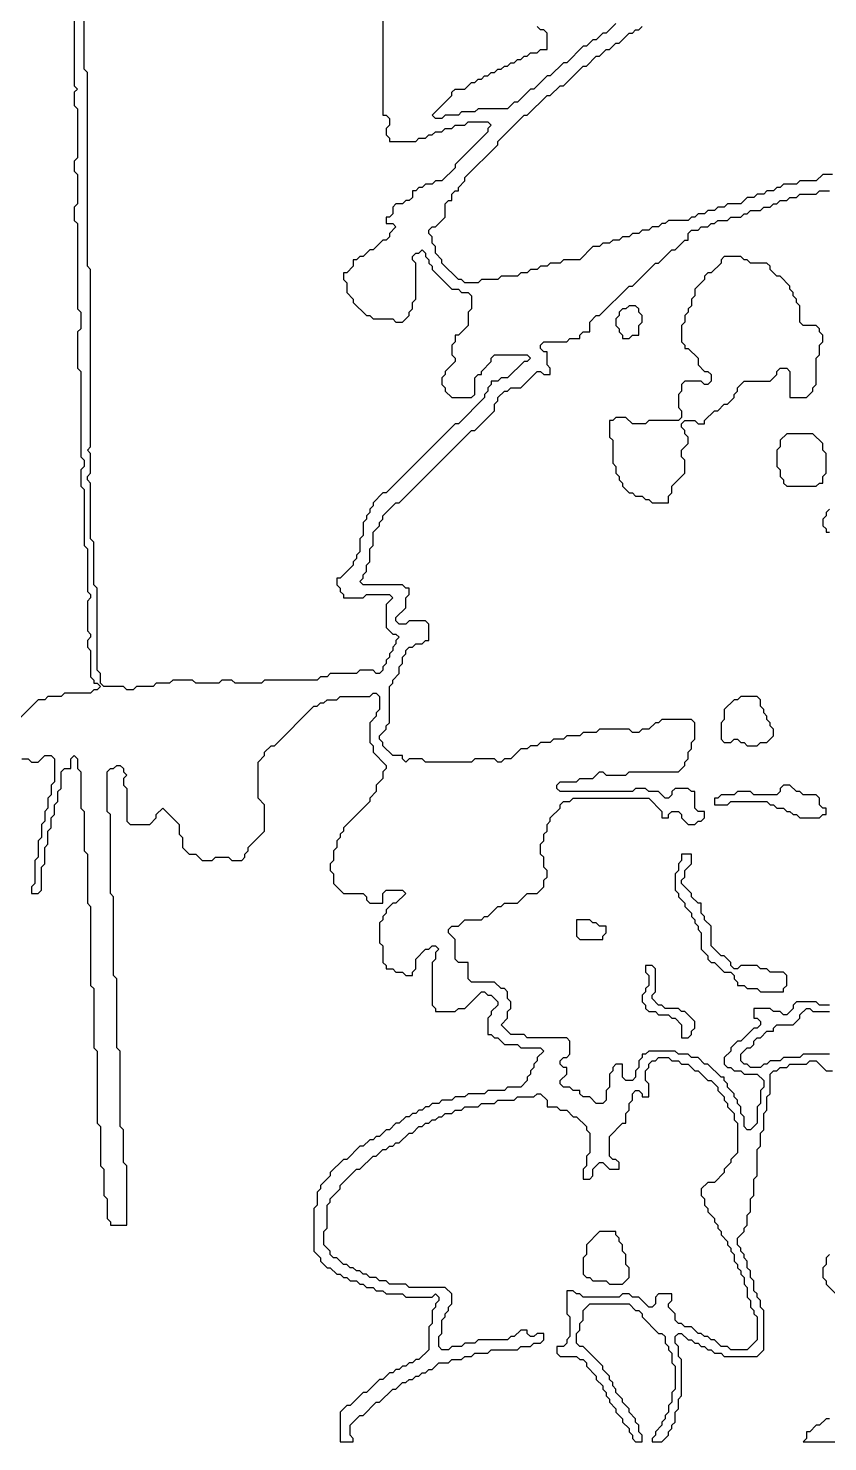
# Model space of a CAD drawing. Header units: metres. Extents: x 0 to 100, y 0 to 128.
# Drawn here: x 60.88 to 66.96, y 0.03 to 10.79 of the extents above; entities that cross this region are included whole.
import ezdxf

# ---------------------------------------------------------------- set-up
doc = ezdxf.new("R2010")
doc.units = ezdxf.units.M

msp = doc.modelspace()

# ---------------------------------------------------------------- linework, layer by layer
for points in [[(63.575, 11.325), (63.575, 10.125), (63.6, 10.125), (63.625, 10.1), (63.625, 10.05), (63.6, 10.025), (63.6, 9.975), (63.625, 9.95), (63.625, 9.925), (63.825, 9.925), (63.85, 9.95), (63.9, 9.95), (63.925, 9.975), (63.95, 9.975), (63.975, 10), (64.025, 10), (64.05, 10.025), (64.1, 10.025), (64.125, 10.05), (64.2, 10.05), (64.225, 10.075), (64.375, 10.075), (64.4, 10.05), (64.375, 10.025), (64.375, 10), (64.125, 9.75), (64.125, 9.725), (64.025, 9.625), (63.975, 9.625), (63.95, 9.6), (63.9, 9.6), (63.875, 9.575), (63.85, 9.575), (63.825, 9.55), (63.8, 9.55), (63.8, 9.5), (63.775, 9.475), (63.75, 9.475), (63.725, 9.45), (63.675, 9.45), (63.65, 9.425), (63.65, 9.375), (63.625, 9.35), (63.6, 9.35), (63.6, 9.3), (63.65, 9.3), (63.675, 9.275), (63.625, 9.225), (63.625, 9.2), (63.6, 9.175), (63.575, 9.175), (63.5, 9.1), (63.475, 9.1), (63.425, 9.05), (63.4, 9.05), (63.375, 9.025), (63.35, 9.025), (63.35, 8.975), (63.3, 8.925), (63.275, 8.925), (63.275, 8.875), (63.3, 8.85), (63.3, 8.775), (63.35, 8.725), (63.35, 8.7), (63.45, 8.6), (63.475, 8.6), (63.5, 8.575), (63.65, 8.575), (63.675, 8.55), (63.725, 8.55), (63.775, 8.6), (63.775, 8.625), (63.8, 8.65), (63.8, 8.7), (63.825, 8.725), (63.825, 9), (63.8, 9.025), (63.8, 9.05), (63.825, 9.075), (63.85, 9.075), (63.875, 9.1), (63.9, 9.075), (63.9, 9.05), (63.925, 9.025), (63.925, 9), (63.95, 8.975), (63.95, 8.95), (64.1, 8.8), (64.15, 8.8), (64.175, 8.775), (64.225, 8.775), (64.25, 8.75), (64.25, 8.65), (64.225, 8.625), (64.225, 8.525), (64.15, 8.45), (64.125, 8.45), (64.125, 8.4), (64.1, 8.375), (64.1, 8.3), (64.125, 8.275), (64.125, 8.25), (64.05, 8.175), (64.05, 8.15), (64.025, 8.125), (64.025, 8.075), (64.05, 8.05), (64.05, 8.025), (64.1, 7.975), (64.25, 7.975), (64.275, 8), (64.275, 8.125), (64.3, 8.15), (64.325, 8.15), (64.325, 8.175), (64.4, 8.25), (64.4, 8.275), (64.425, 8.3), (64.675, 8.3), (64.7, 8.275), (64.675, 8.25), (64.65, 8.25), (64.525, 8.125), (64.475, 8.125), (64.45, 8.1), (64.4, 8.1), (64.4, 8.075), (64.375, 8.05), (64.375, 8.025), (64.35, 8), (64.35, 7.975), (64.15, 7.775), (64.125, 7.775), (63.6, 7.25), (63.575, 7.25), (63.5, 7.175), (63.5, 7.15), (63.475, 7.125), (63.475, 7.1), (63.45, 7.075), (63.45, 7.05), (63.425, 7.025), (63.425, 6.925), (63.4, 6.9), (63.4, 6.8), (63.375, 6.775), (63.375, 6.75), (63.35, 6.725), (63.35, 6.7), (63.25, 6.6), (63.225, 6.6), (63.225, 6.55), (63.25, 6.525), (63.25, 6.5), (63.275, 6.475), (63.275, 6.45), (63.425, 6.45), (63.45, 6.475), (63.625, 6.475), (63.65, 6.45), (63.6, 6.4), (63.6, 6.225), (63.65, 6.175), (63.675, 6.175), (63.7, 6.15), (63.675, 6.125), (63.675, 6.1), (63.65, 6.075), (63.65, 6.05), (63.625, 6.025), (63.625, 6), (63.6, 5.975), (63.6, 5.95), (63.575, 5.925), (63.575, 5.9), (63.55, 5.875), (63.525, 5.875), (63.5, 5.9), (63.4, 5.9), (63.375, 5.875), (63.175, 5.875), (63.15, 5.85), (63.1, 5.85), (63.075, 5.825), (62.675, 5.825), (62.65, 5.8), (62.45, 5.8), (62.425, 5.825), (62.35, 5.825), (62.325, 5.8), (62.15, 5.8), (62.125, 5.825), (61.975, 5.825), (61.95, 5.8), (61.85, 5.8), (61.825, 5.775), (61.7, 5.775), (61.675, 5.75), (61.625, 5.75), (61.6, 5.775), (61.45, 5.775), (61.425, 5.8), (61.425, 5.875), (61.4, 5.9), (61.4, 6.525), (61.375, 6.55), (61.375, 6.875), (61.35, 6.9), (61.35, 7.325), (61.325, 7.35), (61.325, 7.375), (61.35, 7.4), (61.35, 7.55), (61.325, 7.575), (61.35, 7.6), (61.35, 8.95), (61.325, 8.975), (61.325, 10.45), (61.3, 10.475), (61.3, 11)], [(61.225, 11.075), (61.225, 10.35), (61.25, 10.325), (61.225, 10.3), (61.225, 10.2), (61.25, 10.175), (61.25, 9.8), (61.225, 9.775), (61.225, 9.7), (61.25, 9.675), (61.25, 9.45), (61.225, 9.425), (61.225, 9.325), (61.25, 9.3), (61.25, 8.65), (61.275, 8.625), (61.275, 8.5), (61.25, 8.475), (61.25, 8.2), (61.275, 8.175), (61.275, 7.525), (61.3, 7.5), (61.3, 7.45), (61.275, 7.425), (61.275, 7.3), (61.3, 7.275), (61.3, 6.85), (61.325, 6.825), (61.325, 6.5), (61.35, 6.475), (61.35, 6.45), (61.325, 6.425), (61.325, 6.2), (61.35, 6.175), (61.35, 6.15), (61.325, 6.125), (61.325, 6.075), (61.35, 6.05), (61.35, 5.85), (61.375, 5.825), (61.375, 5.8), (61.4, 5.8), (61.425, 5.775), (61.4, 5.75), (61.375, 5.75), (61.35, 5.725), (61.15, 5.725), (61.125, 5.7), (61.025, 5.7), (61, 5.675), (60.95, 5.675), (60.8, 5.525)], [(67, 9.675), (66.925, 9.675), (66.875, 9.625), (66.75, 9.625), (66.725, 9.6), (66.625, 9.6), (66.6, 9.575), (66.575, 9.575), (66.55, 9.55), (66.5, 9.55), (66.475, 9.525), (66.425, 9.525), (66.4, 9.5), (66.35, 9.5), (66.3, 9.45), (66.2, 9.45), (66.175, 9.425), (66.125, 9.425), (66.1, 9.4), (66.05, 9.4), (66.025, 9.375), (65.975, 9.375), (65.95, 9.35), (65.925, 9.35), (65.9, 9.325), (65.75, 9.325), (65.725, 9.3), (65.7, 9.3), (65.675, 9.275), (65.625, 9.275), (65.6, 9.25), (65.55, 9.25), (65.525, 9.225), (65.475, 9.225), (65.45, 9.2), (65.4, 9.2), (65.375, 9.175), (65.325, 9.175), (65.3, 9.15), (65.25, 9.15), (65.225, 9.125), (65.175, 9.125), (65.075, 9.025), (64.95, 9.025), (64.925, 9), (64.85, 9), (64.825, 8.975), (64.775, 8.975), (64.75, 8.95), (64.7, 8.95), (64.675, 8.925), (64.625, 8.925), (64.6, 8.9), (64.475, 8.9), (64.45, 8.875), (64.325, 8.875), (64.3, 8.85), (64.2, 8.85), (64.175, 8.875), (64.15, 8.875), (64.025, 9), (64.025, 9.025), (63.975, 9.075), (63.975, 9.125), (63.95, 9.15), (63.95, 9.2), (63.925, 9.225), (63.925, 9.25), (63.95, 9.275), (63.975, 9.275), (64.05, 9.35), (64.05, 9.45), (64.075, 9.475), (64.1, 9.475), (64.1, 9.525), (64.125, 9.55), (64.15, 9.55), (64.15, 9.575), (64.2, 9.625), (64.2, 9.65), (64.45, 9.9), (64.45, 9.925), (64.65, 10.125), (64.675, 10.125), (64.825, 10.275), (64.85, 10.275), (64.925, 10.35), (64.95, 10.35), (65.1, 10.5), (65.125, 10.5), (65.2, 10.575), (65.225, 10.575), (65.275, 10.625), (65.3, 10.625), (65.35, 10.675), (65.375, 10.675), (65.45, 10.75), (65.475, 10.75), (65.5, 10.775), (65.525, 10.775), (65.55, 10.8)], [(65.35, 10.825), (65.275, 10.75), (65.25, 10.75), (65.2, 10.7), (65.175, 10.7), (65.125, 10.65), (65.1, 10.65), (64.975, 10.525), (64.95, 10.525), (64.85, 10.425), (64.825, 10.425), (64.725, 10.325), (64.7, 10.325), (64.6, 10.225), (64.575, 10.225), (64.525, 10.175), (64.3, 10.175), (64.275, 10.15), (64.175, 10.15), (64.15, 10.125), (64.05, 10.125), (64.025, 10.1), (63.975, 10.1), (63.95, 10.125), (64.1, 10.275), (64.1, 10.3), (64.125, 10.325), (64.2, 10.325), (64.25, 10.375), (64.275, 10.375), (64.3, 10.4), (64.325, 10.4), (64.35, 10.425), (64.375, 10.425), (64.4, 10.45), (64.425, 10.45), (64.45, 10.475), (64.475, 10.475), (64.5, 10.5), (64.525, 10.5), (64.55, 10.525), (64.575, 10.525), (64.6, 10.55), (64.625, 10.55), (64.65, 10.575), (64.675, 10.575), (64.7, 10.6), (64.75, 10.6), (64.775, 10.625), (64.825, 10.625), (64.825, 10.75), (64.8, 10.775), (64.775, 10.775), (64.75, 10.8)], [(66.975, 3.35), (66.9, 3.35), (66.875, 3.375), (66.725, 3.375), (66.7, 3.35), (66.7, 3.325), (66.65, 3.275), (66.625, 3.275), (66.6, 3.3), (66.55, 3.3), (66.525, 3.325), (66.4, 3.325), (66.4, 3.25), (66.425, 3.25), (66.45, 3.225), (66.45, 3.2), (66.425, 3.175), (66.4, 3.175), (66.3, 3.075), (66.275, 3.075), (66.225, 3.025), (66.225, 3), (66.175, 2.95), (66.175, 2.9), (66.2, 2.875), (66.225, 2.875), (66.25, 2.85), (66.3, 2.85), (66.325, 2.825), (66.425, 2.825), (66.475, 2.775), (66.475, 2.725), (66.45, 2.7), (66.45, 2.6), (66.425, 2.575), (66.425, 2.45), (66.375, 2.4), (66.35, 2.4), (66.325, 2.425), (66.325, 2.5), (66.3, 2.525), (66.3, 2.575), (66.275, 2.6), (66.275, 2.625), (66.25, 2.65), (66.25, 2.675), (66.2, 2.725), (66.2, 2.75), (66.175, 2.775), (66.175, 2.8), (66.15, 2.8), (66.05, 2.9), (66.025, 2.9), (65.975, 2.95), (65.925, 2.95), (65.9, 2.975), (65.825, 2.975), (65.8, 3), (65.6, 3), (65.575, 2.975), (65.55, 2.975), (65.55, 2.95), (65.525, 2.925), (65.525, 2.875), (65.5, 2.85), (65.5, 2.8), (65.475, 2.775), (65.425, 2.775), (65.4, 2.8), (65.4, 2.9), (65.35, 2.9), (65.325, 2.875), (65.325, 2.85), (65.3, 2.825), (65.3, 2.725), (65.275, 2.7), (65.275, 2.625), (65.25, 2.6), (65.2, 2.6), (65.15, 2.65), (65.1, 2.65), (65.075, 2.675), (65.075, 2.7), (65.025, 2.7), (65, 2.725), (64.95, 2.725), (64.925, 2.75), (64.925, 2.775), (64.975, 2.825), (64.975, 2.875), (64.95, 2.875), (64.925, 2.9), (64.925, 2.925), (64.95, 2.95), (64.975, 2.95), (65, 2.975), (65, 3.075), (64.975, 3.1), (64.675, 3.1), (64.65, 3.125), (64.55, 3.125), (64.475, 3.2), (64.525, 3.25), (64.525, 3.3), (64.55, 3.325), (64.55, 3.375), (64.525, 3.4), (64.525, 3.45), (64.5, 3.475), (64.475, 3.475), (64.425, 3.525), (64.25, 3.525), (64.225, 3.55), (64.225, 3.675), (64.15, 3.675), (64.125, 3.7), (64.125, 3.85), (64.075, 3.9), (64.075, 3.925), (64.1, 3.95), (64.15, 3.95), (64.2, 4), (64.325, 4), (64.35, 4.025), (64.375, 4.025), (64.45, 4.1), (64.475, 4.1), (64.5, 4.125), (64.6, 4.125), (64.675, 4.2), (64.75, 4.2), (64.8, 4.25), (64.8, 4.3), (64.825, 4.325), (64.825, 4.375), (64.8, 4.4), (64.8, 4.475), (64.775, 4.5), (64.775, 4.575), (64.8, 4.6), (64.8, 4.65), (64.825, 4.675), (64.825, 4.725), (64.85, 4.75), (64.85, 4.775), (64.925, 4.85), (64.925, 4.875), (64.95, 4.9), (65, 4.9), (65.025, 4.925), (65.6, 4.925), (65.7, 4.825), (65.7, 4.775), (65.75, 4.775), (65.75, 4.8), (65.775, 4.825), (65.825, 4.825), (65.85, 4.8), (65.85, 4.775), (65.9, 4.725), (65.95, 4.725), (65.975, 4.75), (66, 4.75), (66.025, 4.775), (66.025, 4.825), (65.975, 4.825), (65.95, 4.85), (65.95, 4.975), (65.925, 4.975), (65.9, 5), (65.8, 5), (65.775, 4.975), (65.775, 4.95), (65.75, 4.925), (65.725, 4.925), (65.675, 4.975), (65.6, 4.975), (65.575, 5), (65.5, 5), (65.475, 4.975), (64.925, 4.975), (64.9, 5), (64.9, 5.025), (64.925, 5.05), (65.05, 5.05), (65.075, 5.075), (65.175, 5.075), (65.225, 5.125), (65.25, 5.125), (65.275, 5.1), (65.425, 5.1), (65.45, 5.125), (65.825, 5.125), (65.875, 5.175), (65.875, 5.2), (65.9, 5.225), (65.9, 5.275), (65.925, 5.3), (65.925, 5.35), (65.95, 5.375), (65.95, 5.5), (65.925, 5.525), (65.7, 5.525), (65.675, 5.5), (65.65, 5.5), (65.6, 5.45), (65.55, 5.45), (65.525, 5.425), (65.475, 5.425), (65.45, 5.45), (65.225, 5.45), (65.2, 5.425), (65.1, 5.425), (65.075, 5.4), (64.975, 5.4), (64.95, 5.375), (64.875, 5.375), (64.85, 5.35), (64.775, 5.35), (64.75, 5.325), (64.7, 5.325), (64.675, 5.3), (64.625, 5.3), (64.55, 5.225), (64.5, 5.225), (64.475, 5.2), (64.45, 5.2), (64.425, 5.225), (64.275, 5.225), (64.25, 5.2), (63.9, 5.2), (63.875, 5.225), (63.775, 5.225), (63.75, 5.2), (63.725, 5.225), (63.725, 5.25), (63.65, 5.25), (63.575, 5.325), (63.575, 5.35), (63.55, 5.375), (63.55, 5.4), (63.6, 5.45), (63.6, 5.475), (63.625, 5.5), (63.625, 5.775), (63.65, 5.8), (63.65, 5.825), (63.7, 5.875), (63.7, 5.925), (63.725, 5.95), (63.725, 6), (63.75, 6.025), (63.75, 6.05), (63.775, 6.075), (63.8, 6.075), (63.825, 6.1), (63.875, 6.1), (63.9, 6.125), (63.925, 6.125), (63.925, 6.25), (63.9, 6.275), (63.775, 6.275), (63.75, 6.25), (63.7, 6.25), (63.675, 6.275), (63.675, 6.3), (63.75, 6.375), (63.75, 6.45), (63.775, 6.475), (63.775, 6.525), (63.75, 6.525), (63.725, 6.55), (63.425, 6.55), (63.4, 6.575), (63.425, 6.6), (63.425, 6.625), (63.45, 6.65), (63.45, 6.7), (63.475, 6.725), (63.475, 6.825), (63.5, 6.85), (63.5, 6.95), (63.55, 7), (63.55, 7.025), (63.575, 7.05), (63.575, 7.075), (63.675, 7.175), (63.7, 7.175), (64.25, 7.725), (64.275, 7.725), (64.425, 7.875), (64.425, 7.925), (64.45, 7.95), (64.45, 7.975), (64.5, 8.025), (64.525, 8.025), (64.55, 8.05), (64.625, 8.05), (64.75, 8.175), (64.775, 8.175), (64.8, 8.15), (64.85, 8.15), (64.85, 8.2), (64.825, 8.225), (64.825, 8.325), (64.8, 8.325), (64.775, 8.35), (64.775, 8.375), (64.8, 8.4), (64.975, 8.4), (65, 8.425), (65.075, 8.425), (65.075, 8.45), (65.1, 8.475), (65.15, 8.475), (65.15, 8.55), (65.2, 8.6), (65.225, 8.6), (65.45, 8.825), (65.475, 8.825), (65.65, 9), (65.675, 9), (65.775, 9.1), (65.8, 9.1), (65.875, 9.175), (65.9, 9.175), (65.9, 9.225), (65.925, 9.25), (65.975, 9.25), (66, 9.275), (66.05, 9.275), (66.075, 9.3), (66.1, 9.3), (66.125, 9.325), (66.2, 9.325), (66.225, 9.35), (66.3, 9.35), (66.325, 9.375), (66.35, 9.375), (66.375, 9.4), (66.45, 9.4), (66.475, 9.425), (66.525, 9.425), (66.55, 9.45), (66.575, 9.45), (66.6, 9.475), (66.65, 9.475), (66.675, 9.5), (66.725, 9.5), (66.75, 9.525), (66.875, 9.525), (66.9, 9.55), (66.975, 9.55)], [(66.975, 7.125), (66.95, 7.1), (66.95, 7.075), (66.925, 7.05), (66.925, 7), (66.95, 6.975), (66.95, 6.95), (66.975, 6.95)], [(60.825, 5.225), (60.875, 5.225), (60.9, 5.2), (60.95, 5.2), (61, 5.25), (61.05, 5.25), (61.075, 5.225), (61.075, 5.05), (61.05, 5.025), (61.05, 4.95), (61.025, 4.925), (61.025, 4.85), (61, 4.825), (61, 4.75), (60.975, 4.725), (60.975, 4.625), (60.95, 4.6), (60.95, 4.475), (60.925, 4.45), (60.925, 4.275), (60.9, 4.25), (60.9, 4.2), (60.95, 4.2), (60.975, 4.225), (60.975, 4.4), (61, 4.425), (61, 4.55), (61.025, 4.575), (61.025, 4.675), (61.05, 4.7), (61.05, 4.775), (61.075, 4.8), (61.075, 4.875), (61.1, 4.9), (61.1, 4.975), (61.125, 5), (61.125, 5.125), (61.15, 5.15), (61.2, 5.15), (61.2, 5.225), (61.225, 5.25), (61.25, 5.225), (61.25, 5.15), (61.275, 5.125), (61.275, 4.85), (61.3, 4.825), (61.3, 4.525), (61.325, 4.5), (61.325, 4.125), (61.35, 4.1), (61.35, 3.5), (61.375, 3.475), (61.375, 3.025), (61.4, 3), (61.4, 2.45), (61.425, 2.425), (61.425, 2.125), (61.45, 2.1), (61.45, 1.9), (61.475, 1.875), (61.475, 1.725), (61.5, 1.7), (61.5, 1.675), (61.625, 1.675), (61.625, 2.125), (61.6, 2.15), (61.6, 2.4), (61.575, 2.425), (61.575, 3), (61.55, 3.025), (61.55, 3.55), (61.525, 3.575), (61.525, 4.175), (61.5, 4.2), (61.5, 4.8), (61.475, 4.825), (61.475, 5.125), (61.5, 5.15), (61.525, 5.15), (61.55, 5.175), (61.575, 5.175), (61.6, 5.15), (61.6, 5.125), (61.625, 5.1), (61.6, 5.075), (61.6, 5.025), (61.625, 5), (61.625, 4.75), (61.65, 4.725), (61.8, 4.725), (61.85, 4.775), (61.85, 4.8), (61.9, 4.85), (62.025, 4.725), (62.025, 4.65), (62.05, 4.625), (62.05, 4.55), (62.1, 4.5), (62.15, 4.5), (62.2, 4.45), (62.275, 4.45), (62.3, 4.475), (62.4, 4.475), (62.425, 4.45), (62.5, 4.45), (62.525, 4.475), (62.525, 4.5), (62.55, 4.525), (62.55, 4.55), (62.675, 4.675), (62.675, 4.875), (62.625, 4.925), (62.625, 5.2), (62.675, 5.25), (62.675, 5.275), (62.725, 5.325), (62.75, 5.325), (63.05, 5.625), (63.075, 5.625), (63.1, 5.65), (63.125, 5.65), (63.15, 5.675), (63.225, 5.675), (63.25, 5.7), (63.475, 5.7), (63.5, 5.725), (63.525, 5.725), (63.55, 5.7), (63.55, 5.6), (63.525, 5.575), (63.525, 5.55), (63.475, 5.5), (63.475, 5.35), (63.5, 5.325), (63.5, 5.275), (63.6, 5.175), (63.6, 5.15), (63.575, 5.125), (63.575, 5.075), (63.525, 5.025), (63.525, 4.975), (63.475, 4.925), (63.475, 4.9), (63.275, 4.7), (63.275, 4.675), (63.25, 4.65), (63.25, 4.625), (63.225, 4.6), (63.225, 4.55), (63.2, 4.525), (63.2, 4.45), (63.175, 4.425), (63.175, 4.375), (63.2, 4.35), (63.2, 4.275), (63.275, 4.2), (63.425, 4.2), (63.45, 4.175), (63.45, 4.15), (63.475, 4.125), (63.575, 4.125), (63.575, 4.2), (63.6, 4.225), (63.725, 4.225), (63.75, 4.2), (63.675, 4.125), (63.65, 4.125), (63.6, 4.075), (63.6, 4.05), (63.575, 4.025), (63.575, 4), (63.55, 3.975), (63.55, 3.825), (63.575, 3.8), (63.575, 3.675), (63.6, 3.65), (63.6, 3.625), (63.65, 3.625), (63.675, 3.6), (63.725, 3.6), (63.75, 3.575), (63.8, 3.575), (63.8, 3.6), (63.825, 3.625), (63.825, 3.7), (63.9, 3.775), (63.925, 3.775), (63.95, 3.8), (63.975, 3.8), (64, 3.775), (63.975, 3.75), (63.975, 3.7), (63.95, 3.675), (63.95, 3.35), (63.975, 3.325), (63.975, 3.3), (64.125, 3.3), (64.15, 3.325), (64.2, 3.325), (64.325, 3.45), (64.35, 3.45), (64.375, 3.425), (64.4, 3.425), (64.45, 3.375), (64.45, 3.35), (64.4, 3.3), (64.4, 3.275), (64.375, 3.25), (64.375, 3.125), (64.4, 3.125), (64.425, 3.1), (64.45, 3.1), (64.5, 3.05), (64.6, 3.05), (64.625, 3.025), (64.775, 3.025), (64.8, 3), (64.75, 2.95), (64.75, 2.925), (64.725, 2.9), (64.725, 2.875), (64.7, 2.85), (64.7, 2.825), (64.675, 2.8), (64.675, 2.775), (64.625, 2.725), (64.525, 2.725), (64.5, 2.7), (64.375, 2.7), (64.35, 2.675), (64.225, 2.675), (64.2, 2.65), (64.125, 2.65), (64.1, 2.625), (64.025, 2.625), (64, 2.6), (63.95, 2.6), (63.925, 2.575), (63.9, 2.575), (63.875, 2.55), (63.85, 2.55), (63.825, 2.525), (63.8, 2.525), (63.775, 2.5), (63.75, 2.5), (63.7, 2.45), (63.675, 2.45), (63.625, 2.4), (63.6, 2.4), (63.55, 2.35), (63.525, 2.35), (63.5, 2.325), (63.475, 2.325), (63.425, 2.275), (63.4, 2.275), (63.3, 2.175), (63.275, 2.175), (63.175, 2.075), (63.175, 2.05), (63.1, 1.975), (63.1, 1.95), (63.075, 1.925), (63.075, 1.825), (63.05, 1.8), (63.05, 1.475), (63.1, 1.425), (63.1, 1.4), (63.15, 1.35), (63.175, 1.35), (63.225, 1.3), (63.25, 1.3), (63.275, 1.275), (63.3, 1.275), (63.325, 1.25), (63.375, 1.25), (63.4, 1.225), (63.425, 1.225), (63.45, 1.2), (63.5, 1.2), (63.525, 1.175), (63.575, 1.175), (63.6, 1.15), (63.725, 1.15), (63.75, 1.125), (63.95, 1.125), (63.975, 1.15), (64, 1.125), (64, 1.1), (63.975, 1.075), (63.975, 1.05), (63.95, 1.025), (63.95, 0.925), (63.925, 0.9), (63.925, 0.725), (63.85, 0.65), (63.825, 0.65), (63.8, 0.625), (63.775, 0.625), (63.75, 0.6), (63.725, 0.6), (63.7, 0.575), (63.675, 0.575), (63.65, 0.55), (63.625, 0.55), (63.575, 0.5), (63.55, 0.5), (63.45, 0.4), (63.425, 0.4), (63.325, 0.3), (63.3, 0.3), (63.25, 0.25), (63.25, 0.025), (63.35, 0.025), (63.35, 0.05), (63.325, 0.075), (63.325, 0.15), (63.4, 0.225), (63.425, 0.225), (63.525, 0.325), (63.55, 0.325), (63.65, 0.425), (63.675, 0.425), (63.725, 0.475), (63.75, 0.475), (63.775, 0.5), (63.8, 0.5), (63.825, 0.525), (63.85, 0.525), (63.875, 0.55), (63.9, 0.55), (63.925, 0.575), (63.95, 0.575), (64, 0.625), (64.075, 0.625), (64.1, 0.65), (64.175, 0.65), (64.2, 0.675), (64.25, 0.675), (64.275, 0.7), (64.375, 0.7), (64.4, 0.725), (64.6, 0.725), (64.625, 0.75), (64.7, 0.75), (64.725, 0.775), (64.775, 0.775), (64.8, 0.8), (64.8, 0.85), (64.75, 0.85), (64.725, 0.825), (64.7, 0.825), (64.675, 0.85), (64.675, 0.875), (64.625, 0.875), (64.575, 0.825), (64.55, 0.825), (64.525, 0.8), (64.3, 0.8), (64.275, 0.775), (64.2, 0.775), (64.175, 0.75), (64.1, 0.75), (64.075, 0.725), (64.025, 0.725), (64, 0.75), (64, 0.825), (64.025, 0.85), (64.025, 0.95), (64.05, 0.975), (64.05, 1), (64.075, 1.025), (64.075, 1.05), (64.1, 1.075), (64.1, 1.15), (64.05, 1.2), (63.775, 1.2), (63.75, 1.225), (63.625, 1.225), (63.6, 1.25), (63.55, 1.25), (63.525, 1.275), (63.475, 1.275), (63.45, 1.3), (63.425, 1.3), (63.4, 1.325), (63.375, 1.325), (63.35, 1.35), (63.325, 1.35), (63.3, 1.375), (63.275, 1.375), (63.225, 1.425), (63.2, 1.425), (63.175, 1.45), (63.175, 1.475), (63.125, 1.525), (63.125, 1.625), (63.15, 1.65), (63.15, 1.825), (63.175, 1.85), (63.175, 1.875), (63.25, 1.95), (63.25, 1.975), (63.375, 2.1), (63.4, 2.1), (63.5, 2.2), (63.525, 2.2), (63.575, 2.25), (63.6, 2.25), (63.625, 2.275), (63.65, 2.275), (63.675, 2.3), (63.7, 2.3), (63.775, 2.375), (63.8, 2.375), (63.85, 2.425), (63.875, 2.425), (63.9, 2.45), (63.925, 2.45), (63.95, 2.475), (63.975, 2.475), (64, 2.5), (64.025, 2.5), (64.05, 2.525), (64.1, 2.525), (64.125, 2.55), (64.175, 2.55), (64.2, 2.575), (64.3, 2.575), (64.325, 2.6), (64.425, 2.6), (64.45, 2.625), (64.575, 2.625), (64.6, 2.65), (64.725, 2.65), (64.75, 2.675), (64.775, 2.675), (64.825, 2.625), (64.825, 2.575), (64.9, 2.575), (64.925, 2.55), (64.975, 2.55), (65.025, 2.5), (65.05, 2.5), (65.125, 2.425), (65.125, 2.4), (65.15, 2.375), (65.15, 2.225), (65.125, 2.2), (65.125, 2.125), (65.1, 2.1), (65.1, 2.025), (65.15, 2.025), (65.175, 2.05), (65.175, 2.1), (65.225, 2.15), (65.25, 2.15), (65.3, 2.1), (65.375, 2.1), (65.375, 2.15), (65.35, 2.175), (65.325, 2.175), (65.3, 2.2), (65.3, 2.35), (65.4, 2.45), (65.425, 2.45), (65.425, 2.525), (65.45, 2.55), (65.45, 2.6), (65.475, 2.625), (65.475, 2.675), (65.5, 2.7), (65.525, 2.7), (65.55, 2.675), (65.55, 2.65), (65.6, 2.65), (65.6, 2.75), (65.575, 2.775), (65.575, 2.85), (65.6, 2.875), (65.6, 2.9), (65.625, 2.925), (65.65, 2.925), (65.675, 2.95), (65.75, 2.95), (65.775, 2.925), (65.825, 2.925), (65.85, 2.9), (65.9, 2.9), (65.95, 2.85), (65.975, 2.85), (66.05, 2.775), (66.075, 2.775), (66.125, 2.725), (66.125, 2.7), (66.175, 2.65), (66.175, 2.625), (66.2, 2.6), (66.2, 2.575), (66.25, 2.525), (66.25, 2.475), (66.275, 2.45), (66.275, 2.225), (66.225, 2.175), (66.225, 2.15), (66.175, 2.1), (66.175, 2.075), (66.1, 2), (66.05, 2), (66, 1.95), (66, 1.9), (66.025, 1.875), (66.025, 1.825), (66.05, 1.8), (66.05, 1.775), (66.1, 1.725), (66.1, 1.7), (66.125, 1.675), (66.125, 1.65), (66.15, 1.625), (66.15, 1.6), (66.2, 1.55), (66.2, 1.525), (66.225, 1.5), (66.225, 1.475), (66.25, 1.45), (66.25, 1.4), (66.275, 1.375), (66.275, 1.35), (66.3, 1.325), (66.3, 1.3), (66.325, 1.275), (66.325, 1.225), (66.35, 1.2), (66.35, 1.125), (66.375, 1.1), (66.375, 1.05), (66.4, 1.025), (66.4, 1), (66.425, 0.975), (66.425, 0.8), (66.35, 0.725), (66.225, 0.725), (66.2, 0.75), (66.15, 0.75), (66.1, 0.8), (66.075, 0.8), (66.05, 0.825), (66.025, 0.825), (66, 0.85), (65.975, 0.85), (65.925, 0.9), (65.875, 0.9), (65.85, 0.925), (65.825, 0.925), (65.8, 0.95), (65.8, 1), (65.75, 1.05), (65.75, 1.075), (65.775, 1.1), (65.775, 1.15), (65.675, 1.15), (65.65, 1.125), (65.65, 1.075), (65.625, 1.05), (65.6, 1.05), (65.525, 1.125), (65.475, 1.125), (65.45, 1.15), (65.4, 1.15), (65.375, 1.125), (65.1, 1.125), (65.075, 1.15), (65.05, 1.15), (65.025, 1.175), (64.975, 1.175), (64.975, 1), (65, 0.975), (65, 0.825), (64.975, 0.8), (64.975, 0.775), (64.95, 0.75), (64.9, 0.75), (64.9, 0.7), (64.925, 0.675), (65.05, 0.675), (65.075, 0.65), (65.1, 0.65), (65.125, 0.625), (65.125, 0.6), (65.2, 0.525), (65.2, 0.5), (65.25, 0.45), (65.25, 0.425), (65.275, 0.4), (65.275, 0.375), (65.3, 0.35), (65.3, 0.325), (65.35, 0.275), (65.35, 0.25), (65.4, 0.2), (65.4, 0.175), (65.45, 0.125), (65.45, 0.1), (65.475, 0.075), (65.475, 0.05), (65.5, 0.025), (65.55, 0.025), (65.55, 0.075), (65.525, 0.1), (65.525, 0.15), (65.5, 0.175), (65.5, 0.2), (65.45, 0.25), (65.45, 0.275), (65.4, 0.325), (65.4, 0.35), (65.35, 0.4), (65.35, 0.425), (65.325, 0.45), (65.325, 0.475), (65.3, 0.5), (65.3, 0.525), (65.25, 0.575), (65.25, 0.6), (65.1, 0.75), (65.075, 0.75), (65.05, 0.775), (65.05, 0.85), (65.075, 0.875), (65.075, 0.925), (65.1, 0.95), (65.1, 1.025), (65.15, 1.075), (65.45, 1.075), (65.5, 1.025), (65.525, 1.025), (65.55, 1), (65.55, 0.975), (65.675, 0.85), (65.7, 0.85), (65.725, 0.825), (65.725, 0.775), (65.75, 0.75), (65.75, 0.725), (65.775, 0.7), (65.775, 0.625), (65.8, 0.6), (65.8, 0.425), (65.775, 0.4), (65.775, 0.325), (65.75, 0.3), (65.75, 0.25), (65.725, 0.225), (65.725, 0.2), (65.7, 0.175), (65.7, 0.15), (65.65, 0.1), (65.65, 0.075), (65.625, 0.05), (65.625, 0.025), (65.7, 0.025), (65.75, 0.075), (65.75, 0.1), (65.775, 0.125), (65.775, 0.15), (65.8, 0.175), (65.8, 0.25), (65.825, 0.275), (65.825, 0.35), (65.85, 0.375), (65.85, 0.65), (65.825, 0.675), (65.825, 0.75), (65.8, 0.775), (65.8, 0.825), (65.825, 0.85), (65.85, 0.85), (65.9, 0.8), (65.925, 0.8), (65.95, 0.775), (65.975, 0.775), (66, 0.75), (66.025, 0.75), (66.05, 0.725), (66.075, 0.725), (66.1, 0.7), (66.15, 0.7), (66.175, 0.675), (66.425, 0.675), (66.475, 0.725), (66.475, 1.025), (66.45, 1.05), (66.45, 1.1), (66.425, 1.125), (66.425, 1.15), (66.4, 1.175), (66.4, 1.25), (66.375, 1.275), (66.375, 1.325), (66.35, 1.35), (66.35, 1.4), (66.325, 1.425), (66.325, 1.45), (66.3, 1.475), (66.3, 1.5), (66.275, 1.525), (66.275, 1.575), (66.325, 1.625), (66.325, 1.65), (66.35, 1.675), (66.35, 1.75), (66.375, 1.775), (66.375, 1.875), (66.4, 1.9), (66.4, 2.025), (66.425, 2.05), (66.425, 2.25), (66.45, 2.275), (66.45, 2.375), (66.475, 2.4), (66.475, 2.525), (66.5, 2.55), (66.5, 2.65), (66.525, 2.675), (66.525, 2.825), (66.55, 2.85), (66.575, 2.85), (66.6, 2.875), (66.65, 2.875), (66.675, 2.9), (66.8, 2.9), (66.825, 2.925), (66.875, 2.925), (66.95, 2.85), (67, 2.85)], [(66.975, 2.975), (66.775, 2.975), (66.75, 2.95), (66.625, 2.95), (66.6, 2.925), (66.525, 2.925), (66.5, 2.9), (66.475, 2.9), (66.45, 2.875), (66.375, 2.875), (66.35, 2.9), (66.325, 2.9), (66.3, 2.925), (66.3, 2.975), (66.35, 3.025), (66.375, 3.025), (66.4, 3.05), (66.4, 3.075), (66.425, 3.1), (66.45, 3.1), (66.5, 3.15), (66.55, 3.15), (66.55, 3.175), (66.575, 3.2), (66.7, 3.2), (66.75, 3.25), (66.75, 3.275), (66.8, 3.325), (66.825, 3.325), (66.85, 3.3), (66.975, 3.3)], [(66.975, 1.45), (66.95, 1.425), (66.95, 1.375), (66.925, 1.35), (66.925, 1.275), (66.95, 1.25), (66.95, 1.225), (67.025, 1.15)], [(66.975, 0.2), (66.95, 0.2), (66.9, 0.15), (66.875, 0.15), (66.825, 0.1), (66.8, 0.1), (66.8, 0.05), (66.775, 0.025), (67.025, 0.025)]]:
    msp.add_lwpolyline(points)
for points in [[(66.175, 9.05), (66.15, 9.025), (66.15, 9), (66.075, 8.925), (66.05, 8.925), (66.025, 8.9), (66.025, 8.875), (65.95, 8.8), (65.95, 8.75), (65.925, 8.725), (65.925, 8.675), (65.9, 8.65), (65.9, 8.625), (65.875, 8.6), (65.875, 8.55), (65.85, 8.525), (65.85, 8.4), (65.875, 8.375), (65.875, 8.35), (65.9, 8.35), (65.975, 8.275), (65.975, 8.225), (66.025, 8.175), (66.05, 8.175), (66.075, 8.15), (66.075, 8.1), (66.05, 8.075), (66.025, 8.075), (66, 8.1), (65.875, 8.1), (65.85, 8.075), (65.85, 8.025), (65.825, 8), (65.825, 7.9), (65.85, 7.875), (65.85, 7.825), (65.825, 7.8), (65.6, 7.8), (65.575, 7.775), (65.475, 7.775), (65.425, 7.825), (65.35, 7.825), (65.325, 7.8), (65.3, 7.8), (65.3, 7.675), (65.325, 7.65), (65.325, 7.475), (65.35, 7.45), (65.35, 7.4), (65.375, 7.375), (65.375, 7.35), (65.4, 7.325), (65.4, 7.3), (65.45, 7.25), (65.475, 7.25), (65.5, 7.225), (65.55, 7.225), (65.575, 7.2), (65.6, 7.2), (65.625, 7.175), (65.75, 7.175), (65.75, 7.225), (65.775, 7.25), (65.775, 7.3), (65.875, 7.4), (65.875, 7.5), (65.85, 7.525), (65.85, 7.575), (65.9, 7.625), (65.9, 7.675), (65.875, 7.7), (65.875, 7.725), (65.85, 7.75), (65.85, 7.775), (65.875, 7.8), (65.95, 7.8), (65.975, 7.775), (66.025, 7.775), (66.025, 7.8), (66.1, 7.875), (66.125, 7.875), (66.175, 7.925), (66.2, 7.925), (66.25, 7.975), (66.25, 8), (66.275, 8.025), (66.275, 8.05), (66.325, 8.1), (66.525, 8.1), (66.575, 8.15), (66.575, 8.175), (66.6, 8.2), (66.65, 8.2), (66.675, 8.175), (66.675, 7.975), (66.8, 7.975), (66.85, 8.025), (66.85, 8.05), (66.875, 8.075), (66.875, 8.275), (66.9, 8.3), (66.9, 8.375), (66.925, 8.4), (66.925, 8.45), (66.9, 8.475), (66.9, 8.5), (66.875, 8.525), (66.775, 8.525), (66.75, 8.55), (66.75, 8.675), (66.725, 8.7), (66.725, 8.725), (66.7, 8.75), (66.7, 8.775), (66.675, 8.8), (66.675, 8.825), (66.6, 8.9), (66.575, 8.9), (66.525, 8.95), (66.525, 8.975), (66.5, 9), (66.375, 9), (66.35, 9.025), (66.325, 9.025), (66.3, 9.05)], [(65.45, 8.675), (65.425, 8.65), (65.4, 8.65), (65.375, 8.625), (65.375, 8.6), (65.35, 8.575), (65.35, 8.525), (65.375, 8.5), (65.375, 8.475), (65.4, 8.45), (65.4, 8.425), (65.45, 8.425), (65.475, 8.45), (65.525, 8.45), (65.525, 8.525), (65.55, 8.55), (65.55, 8.6), (65.525, 8.625), (65.525, 8.65), (65.5, 8.675)], [(66.65, 7.7), (66.6, 7.65), (66.6, 7.6), (66.575, 7.575), (66.575, 7.45), (66.6, 7.425), (66.6, 7.375), (66.625, 7.35), (66.625, 7.325), (66.65, 7.3), (66.875, 7.3), (66.9, 7.325), (66.925, 7.325), (66.925, 7.375), (66.95, 7.4), (66.95, 7.55), (66.925, 7.575), (66.925, 7.625), (66.85, 7.7)], [(66.3, 5.7), (66.275, 5.675), (66.25, 5.675), (66.175, 5.6), (66.175, 5.525), (66.15, 5.5), (66.15, 5.375), (66.175, 5.35), (66.225, 5.35), (66.25, 5.375), (66.275, 5.375), (66.3, 5.35), (66.325, 5.35), (66.35, 5.325), (66.425, 5.325), (66.45, 5.35), (66.5, 5.35), (66.55, 5.4), (66.55, 5.45), (66.525, 5.475), (66.525, 5.5), (66.5, 5.525), (66.5, 5.55), (66.475, 5.575), (66.475, 5.6), (66.45, 5.625), (66.45, 5.675), (66.425, 5.7)], [(66.625, 5.025), (66.6, 5), (66.6, 4.975), (66.575, 4.95), (66.4, 4.95), (66.375, 4.975), (66.275, 4.975), (66.25, 4.95), (66.15, 4.95), (66.125, 4.925), (66.1, 4.925), (66.1, 4.875), (66.2, 4.875), (66.225, 4.9), (66.5, 4.9), (66.525, 4.875), (66.55, 4.875), (66.575, 4.85), (66.625, 4.85), (66.65, 4.825), (66.675, 4.825), (66.7, 4.8), (66.725, 4.8), (66.75, 4.775), (66.9, 4.775), (66.925, 4.8), (66.95, 4.8), (66.95, 4.85), (66.925, 4.85), (66.9, 4.875), (66.9, 4.925), (66.875, 4.95), (66.775, 4.95), (66.75, 4.975), (66.725, 4.975), (66.675, 5.025)], [(65.85, 4.5), (65.85, 4.45), (65.825, 4.425), (65.825, 4.375), (65.8, 4.35), (65.8, 4.225), (65.825, 4.2), (65.825, 4.175), (65.875, 4.125), (65.875, 4.1), (65.925, 4.05), (65.925, 4.025), (65.95, 4), (65.95, 3.975), (65.975, 3.95), (65.975, 3.925), (66, 3.9), (66, 3.775), (66.05, 3.725), (66.05, 3.7), (66.075, 3.675), (66.1, 3.675), (66.175, 3.6), (66.225, 3.6), (66.25, 3.575), (66.25, 3.55), (66.275, 3.525), (66.275, 3.5), (66.325, 3.5), (66.35, 3.475), (66.425, 3.475), (66.45, 3.45), (66.625, 3.45), (66.625, 3.475), (66.65, 3.5), (66.65, 3.575), (66.625, 3.6), (66.525, 3.6), (66.5, 3.625), (66.45, 3.625), (66.425, 3.65), (66.3, 3.65), (66.275, 3.625), (66.25, 3.625), (66.225, 3.65), (66.225, 3.675), (66.175, 3.725), (66.15, 3.725), (66.075, 3.8), (66.075, 3.95), (66.025, 4), (66.025, 4.025), (66, 4.05), (66, 4.125), (65.975, 4.125), (65.925, 4.175), (65.925, 4.2), (65.85, 4.275), (65.85, 4.3), (65.875, 4.325), (65.875, 4.375), (65.925, 4.425), (65.925, 4.5)], [(65.05, 4), (65.05, 3.875), (65.075, 3.85), (65.25, 3.85), (65.25, 3.875), (65.275, 3.9), (65.275, 3.95), (65.225, 3.95), (65.2, 3.975), (65.175, 3.975), (65.15, 4)], [(65.575, 3.65), (65.575, 3.6), (65.6, 3.575), (65.6, 3.5), (65.575, 3.475), (65.575, 3.45), (65.55, 3.425), (65.55, 3.375), (65.575, 3.35), (65.575, 3.325), (65.6, 3.3), (65.65, 3.3), (65.675, 3.275), (65.75, 3.275), (65.775, 3.25), (65.8, 3.25), (65.85, 3.2), (65.85, 3.1), (65.9, 3.1), (65.925, 3.125), (65.925, 3.15), (65.95, 3.175), (65.95, 3.225), (65.875, 3.3), (65.85, 3.3), (65.825, 3.325), (65.725, 3.325), (65.7, 3.35), (65.675, 3.35), (65.625, 3.4), (65.625, 3.425), (65.65, 3.45), (65.65, 3.625), (65.625, 3.65)], [(65.225, 1.625), (65.125, 1.525), (65.125, 1.45), (65.1, 1.425), (65.1, 1.3), (65.125, 1.275), (65.15, 1.275), (65.175, 1.25), (65.275, 1.25), (65.3, 1.225), (65.4, 1.225), (65.45, 1.275), (65.45, 1.35), (65.425, 1.375), (65.425, 1.45), (65.4, 1.475), (65.4, 1.525), (65.375, 1.55), (65.375, 1.575), (65.35, 1.6), (65.35, 1.625)]]:
    msp.add_lwpolyline(points, close=True)

doc.saveas('drawing.dxf')
